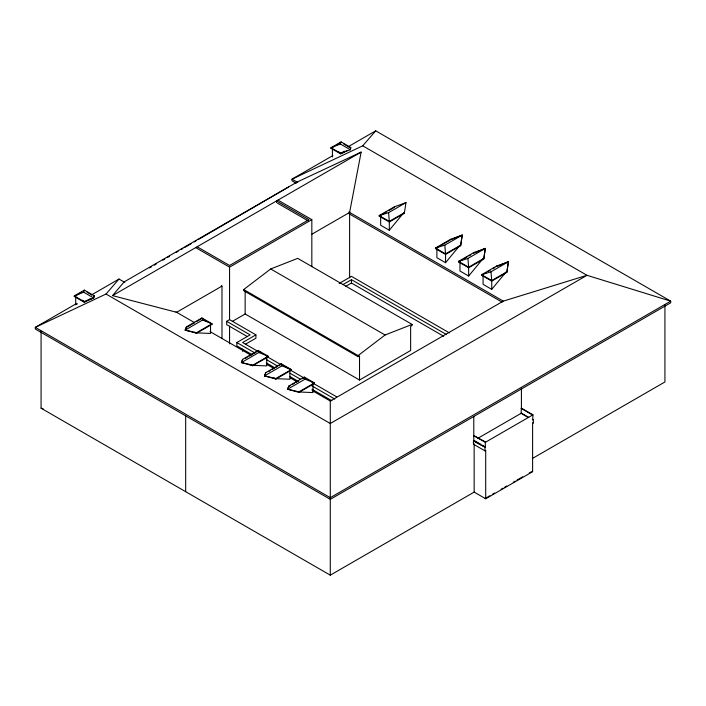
<?xml version="1.0" encoding="UTF-8"?>
<svg xmlns="http://www.w3.org/2000/svg" width="706" height="706" viewBox="0 0 706 706"><rect width="100%" height="100%" fill="white"/><g stroke="black" fill="none" stroke-linecap="round" stroke-linejoin="round"><path stroke-width="1.06" d="M451.513 239.484L462.236 235.08L460.639 245.723L445.548 254.434L435.443 248.6L435.443 248.044L450.534 239.334L462.236 235.08L460.639 245.723L459.915 245.309M473.629 252.669L473.629 253.225L485.331 248.406L483.734 259.058L468.634 267.768L458.529 261.935L458.529 261.379L473.629 252.669L485.331 248.406L483.734 259.058L483.01 258.634L468.634 276.02L459.977 271.025L459.977 261.935M496.724 265.994L496.724 266.55L508.426 261.741L506.82 272.384L491.729 281.103L481.624 275.269L481.624 274.713L496.724 265.994L508.426 261.741L506.82 272.384L506.105 271.969M404.406 212.7L406.003 202.613L394.301 206.867L379.201 215.577L379.201 216.133L389.306 221.966L404.406 213.256L404.406 212.7L389.306 221.41L379.201 215.577L388.591 212.665L406.003 202.613M336.488 145.109L341.077 142.462L341.077 141.906L340.354 143.989L330.973 147.739L340.654 153.326L350.352 149.76L350.758 147.492L341.077 141.906L330.973 147.739L330.973 148.295L340.654 153.882L344.846 151.463M349.62 277.855L349.62 212.418L361.145 152.09L297.058 182.077L124.062 281.95L112.536 295.62L176.624 312.299L221.984 286.106L221.984 338.536M84.376 290.669L84.376 290.113L83.652 292.196L74.271 295.946L84.164 301.656L93.642 297.967L94.269 295.823L84.376 290.113L74.271 295.946L74.271 296.502L84.164 302.212L93.642 297.967L94.269 295.823M201.881 318.512L201.881 317.956L202.604 320.039L211.985 323.789L196.542 332.711L185.193 330.099L186.437 326.878L201.881 317.956L211.985 323.789L211.985 324.345L196.542 333.267L185.193 330.099L186.437 326.878M258.114 350.979L258.114 350.423L258.837 352.506L268.218 356.256L252.774 365.178L241.426 362.566L242.67 359.345L258.114 350.423L268.218 356.256L268.218 356.812L252.774 365.726L241.426 362.566L242.67 359.345M291.313 370.147L281.209 364.314L281.209 363.758L281.932 365.84L291.313 369.591L275.87 378.504L264.521 375.892L265.765 372.671L281.209 363.758L291.313 369.591L291.313 370.147L275.87 379.06L264.521 375.892L265.765 372.671M304.304 377.092L305.027 379.175L314.408 382.926L298.965 391.839L287.607 389.227L288.86 386.005L304.304 377.092L314.408 382.926L314.408 383.482L298.965 392.395L287.607 389.227L288.86 386.005M380.649 216.133L380.649 225.223L389.306 230.227L402.994 213.662M436.882 248.6L436.882 257.69L445.548 262.694L459.235 246.129M483.072 275.269L483.072 284.359L491.729 289.354L505.417 272.798M348.129 146.76L375.716 130.831L670.7 301.135L670.7 302.803L330.284 499.336L35.3 329.031L35.3 327.363L106.024 294.031L119.014 279.038L124.785 282.374M296.211 183.26L292.002 180.824L292.002 179.156L362.725 145.824L375.716 130.831M359.522 380.031L359.522 355.859L358.074 356.698L243.694 290.66L243.694 289.548L270.698 268.96L297.703 258.37L412.083 324.407L412.083 325.519L410.636 326.349L410.636 350.511L359.522 380.031L245.141 313.993L232.309 321.398M358.074 356.698L358.074 355.586L385.079 334.997L412.083 324.407M149.54 267.953L151.446 266.842M154.296 265.182L156.202 264.07M162.865 260.187L164.772 259.084M167.631 257.416L169.528 256.304M176.191 252.43L178.097 251.318M180.957 249.65L182.863 248.547M184.76 247.435L191.432 243.552M194.282 241.893L196.189 240.781M198.095 239.669L288.533 186.993M74.271 296.502L81.614 292.258M330.973 148.295L334.653 146.168M76.204 303.748L35.3 327.363L330.284 497.677L670.7 301.135L586.986 275.305L362.725 145.824M91.427 294.967L119.014 279.038M332.914 155.541L292.002 179.156L297.782 182.492M77.448 303.783L75.71 304.789L75.71 296.502M344.334 151.208L340.654 153.326L340.654 153.882M90.077 298.797L84.164 302.212L84.164 301.656M93.545 296.794L94.269 296.379M346.849 150.625L341.651 153.626L338.695 151.914M112.536 295.62L361.145 152.09M195.703 247.603L229.565 267.15L311.831 219.654L311.831 266.683M311.814 234.251L349.62 212.418M186.437 327.434L194.618 322.713M196.436 321.662L200.972 319.041M379.201 216.133L386.756 211.782M388.644 210.688L394.301 207.423L394.301 206.867M185.193 330.099L202.604 320.039M247.321 336.568L226.679 324.645L226.679 321.318L229.565 319.65L255.907 334.856L255.907 338.192L245.459 344.219M252.06 354.65L236.837 345.861L236.837 342.534L250.127 334.856L226.679 321.318M339.118 283.477L351.464 276.355L449.422 332.905M255.907 334.856L242.617 342.534L257.822 351.306M342.922 284.615L351.464 279.682L446.51 334.565M345.763 286.309L351.464 283.018L443.659 336.25M245.397 358.321L247.215 357.271M249.033 356.221L257.205 351.509M435.443 248.6L439.211 246.429M441.1 245.335L450.534 239.89L450.534 239.334M241.426 362.566L258.837 352.506M460.639 245.167L445.548 253.878L435.443 248.044L444.824 245.132L462.236 235.08M268.492 371.656L270.31 370.606M272.128 369.556L273.946 368.506M275.755 367.464L277.573 366.414M279.391 365.364L281.209 364.314M458.529 261.935L462.306 259.755M464.195 258.67L467.028 257.037M468.908 255.943L470.796 254.857M264.521 375.892L281.932 365.84M483.734 258.502L468.634 267.212L458.529 261.379L467.919 258.467L485.331 248.406M288.86 386.561L290.678 385.511M292.496 384.461L294.314 383.411M296.123 382.37L297.941 381.319M302.486 378.698L304.304 377.648L306.139 378.707M484.457 273.637L486.346 272.542M488.234 271.457L490.114 270.363M492.947 268.73L494.835 267.645M287.607 389.227L305.027 379.175M506.82 271.828L491.729 280.547L481.624 274.713L491.005 271.792L508.426 261.741M312.149 390.542L330.284 401.017L503.272 301.135L586.986 275.305L330.284 423.512L106.024 294.031M477.9 438.276L521.054 413.363L521.416 408.156L532.968 414.819L532.695 419.664M41.072 331.229L41.072 408.2L330.284 575.169L474.15 492.108L485.702 498.771L485.702 450.446L484.978 450.86L473.426 444.198L473.426 440.862L485.34 447.322L485.34 442.318L532.968 414.819M473.426 444.198L474.15 443.774M473.426 440.862L485.34 447.322M485.702 498.771L532.606 471.696L532.606 423.362L533.33 422.947L533.33 419.611L532.333 419.876M484.431 450.552L485.702 450.446M532.359 458.503L664.928 381.964L664.928 305.001M485.154 498.462L489.849 495.753M492.664 494.129L494.535 493.044M501.101 489.258L502.981 488.173M504.861 487.087L506.732 486.002M513.297 482.216L515.177 481.13M517.057 480.045L522.678 476.797M529.253 473.002L531.124 471.926M196.886 332.879L210.538 333.435L210.538 324.345M253.127 365.346L266.78 365.902L266.78 356.812M276.214 378.681L289.866 379.228L289.866 370.147M299.309 392.006L312.961 392.562L312.961 383.482M41.072 408.2L43.19 408.783M343.716 143.989L350.758 148.048L350.758 147.492M340.354 143.989L350.352 149.76M403.682 212.841L404.406 213.256M348.896 212.003L503.272 301.135M348.896 213.671L502.16 302.159M277.979 200.107L311.831 219.654M277.484 203.16L307.993 220.766M521.054 408.359L532.606 415.031M532.783 419.302L533.33 419.611M521.416 413.151L528.759 417.387M521.054 413.363L528.397 417.599M270.698 268.96L385.079 334.997M532.783 422.629L533.33 422.947M197.15 246.773L229.565 265.482L308.946 219.654L276.531 200.936L276.531 202.604M243.694 289.548L358.074 355.586M221.269 285.692L221.984 286.106M485.702 442.115L473.788 435.655L485.34 442.318M532.059 471.379L532.606 471.696M474.15 440.447L480.574 444.153M482.401 445.212L484.237 446.271M202.798 319.041L207.396 321.698M210.15 323.286L211.985 324.345M259.031 351.509L260.876 352.568M311.655 381.884L314.408 383.482M267.327 356.795L280.635 364.481M290.14 369.97L304.392 378.195M313.896 383.685L336.709 396.86M236.837 342.534L254.91 352.965M266.321 359.548L277.732 366.14M290.095 373.28L300.562 379.316M311.973 385.908L334.794 399.084M266.321 362.884L274.881 367.826M290.095 376.607L298.656 381.549M311.973 389.235L331.944 400.77M175.9 311.884L194.759 322.766M210.026 331.582L251.071 355.277M266.339 364.093L273.972 368.506M290.201 377.869L296.882 381.725M194.706 332.199L196.542 333.267L196.542 332.711M250.939 364.667L252.774 365.726L252.774 365.178M274.034 378.001L275.87 379.06L275.87 378.504M87.067 292.222L91.568 294.826M83.652 292.196L93.642 297.967M82.134 300.209L84.888 301.797M491.005 271.792L491.729 280.547M467.919 258.467L468.634 267.212M444.824 245.132L445.548 253.878M388.591 212.665L389.306 221.41M521.416 387.797L521.416 408.156M491.729 280.264L491.729 289.354M484.978 447.525L484.978 450.86M474.15 444.877L474.15 492.108M473.788 416.372L473.788 440.65M468.634 266.939L468.634 276.02M445.548 253.604L445.548 262.694M389.306 221.137L389.306 230.227M351.464 279.682L351.464 283.018M332.42 148.295L332.42 156.988M330.284 401.017L330.284 575.169M298.965 391.839L298.965 392.395M245.141 290.925L245.141 313.993M242.617 349.161L242.617 351.359M229.565 267.15L229.565 319.65M229.565 326.278L229.565 343.848M185.678 415.816L185.678 491.685"/></g></svg>
